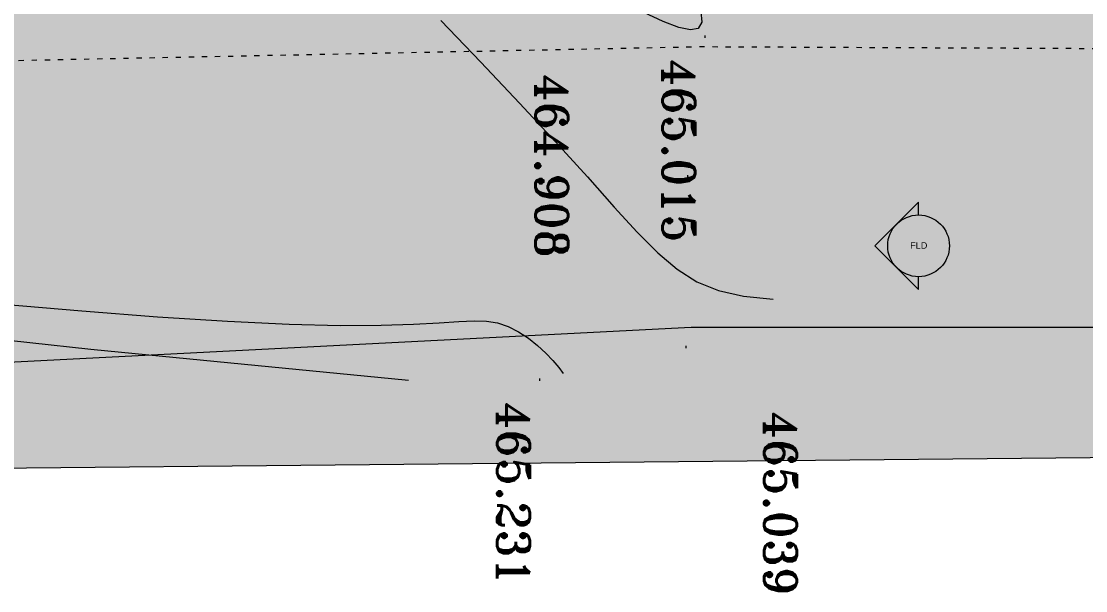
# Model space of a CAD drawing. Header units: millimetres. Extents: x 132836 to 1862386, y -330276 to -143438.
# Drawn here: x 449280 to 473668, y -297015 to -283971 of the extents above; entities that cross this region are included whole.
import ezdxf

# ---------------------------------------------------------------- set-up
doc = ezdxf.new("R2010")
doc.units = ezdxf.units.MM
doc.header["$MEASUREMENT"] = 0
doc.linetypes.add('ACAD_ISO03W100', pattern=[300, 120, -180])
for name, color, linetype in [('Marques - Façades', 7, 'Continuous'), ('Nouveau_CN_01_00', 7, 'Continuous'), ('Nouveau_CN_02_00', 7, 'Continuous'), ('Nouveau_rg', 7, 'Continuous'), ('Nouveau_TopoAlt', 7, 'Continuous'), ('Nouveau_TopoJIS', 7, 'Continuous')]:
    doc.layers.add(name, color=color, linetype=linetype)
doc.styles.add('STYLE_GENERE_2', font='')
doc.styles.add('STYLE_GENERE_5', font='romant.shx')
doc.styles.get('STYLE_GENERE_2').set_extended_font_data('Arial')

# ---------------------------------------------------------------- blocks, each defined once
blk = doc.blocks.new('Façade_4_7', base_point=(469838, -156591))
at = {"layer": 'Marques - Façades', "color": 7, "linetype": 'Continuous', "lineweight": 5}
for p, q in [((469838, -288115), (468838, -289115)), ((469838, -288408), (469838, -288115)), ((468838, -289115), (469838, -290115)), ((469838, -290115), (469838, -289822))]:
    blk.add_line(p, q, dxfattribs=at)
blk.add_circle((469838, -289115), 707, dxfattribs=at)
at = {"layer": 'Marques - Façades', "color": 7, "lineweight": 5, "insert": (469644, -289181), "char_height": 150, "attachment_point": 7, "style": 'STYLE_GENERE_2'}
blk.add_mtext('\\A1;{\\pql;\\pt0;\\fArial|b0|i0|c0|p38;FLD}', dxfattribs=at)

msp = doc.modelspace()

# ---------------------------------------------------------------- hatches: boundary and pattern name
at = {"linetype": 'Continuous', "lineweight": 0, "true_color": 0x6f6f6f}
h = msp.add_hatch(color=8, dxfattribs=at)
h.paths.add_polyline_path([(360547.961, -295062.571), (487920.34, -293826.868), (487920.34, -270902.734), (487462.568, -270902.734), (472913.119, -271040.575), (472913.119, -163437.635), (371855.719, -163437.635), (371855.719, -271040.575), (371882.482, -271040.57), (371882.665, -272000.514, -0.409427364), (367883.201, -275935.042), (360547.961, -275935.042)])
h.paths.add_polyline_path([(377135.103, -260639.953), (373845.103, -260639.953), (373845.103, -248364.953), (373845.103, -243089.974), (373845.103, -242189.974), (377135.103, -242189.974)], flags=0)
h.paths.add_polyline_path([(380202.952, -171995.57), (431505.799, -171995.57), (464309.564, -171995.57), (464309.564, -262465.571), (462925.553, -262565.571), (438593.575, -262550.571), (437925.553, -262550.571), (436549.587, -262550.571), (436549.587, -189810.571), (412055.061, -189810.571), (412055.061, -201780.57), (412055.061, -204495.57), (415454.069, -204495.57), (415454.069, -208495.57), (415454.069, -218295.57), (405655.061, -218295.57), (405655.061, -222495.57), (415474.561, -222495.57), (415474.561, -260810.571), (380202.952, -260810.571), (380202.952, -230015.57), (380202.952, -193810.571)], flags=0)
h.paths.add_polyline_path([(381436.562, -269433.913, -0.09031866), (381558.292, -268727.623, -0.201448728), (382612.158, -267592.74, -0.104211445), (383417.525, -267415.055), (384017.498, -267409.371, -0.104044608), (384824.873, -267571.244, -0.238255457), (385983.776, -268953.318, -0.055188622), (386036.355, -269390.334), (386038.45, -269611.438), (386050.565, -270890.267), (385792.102, -271892.761, -0.267949192), (384069.602, -272909.124), (383469.629, -272914.808, -0.193717464), (382078.771, -272370.185, -0.070568756), (381728.183, -271931.262, -0.131652498), (381450.772, -270933.845)], flags=0)
h.paths.add_polyline_path([(394027.271, -275599.002, -0.415791099), (392016.505, -273599.031), (392016.505, -273452.052), (392030.007, -267377.824, -0.380556701), (394016.505, -265609.826), (394094.233, -265609.826), (394094.233, -270609.826), (409094.233, -270609.826), (409094.233, -265609.826), (414055.71, -265609.826, -0.414213562), (415555.71, -267109.826), (415555.71, -273660.699, -0.345501612), (413836.804, -275433.432)], flags=0)
h.paths.add_polyline_path([(424209.612, -271504.083, -0.134473934), (423930.467, -270484.937), (423930.467, -268984.937, -0.414213562), (425930.467, -266984.937), (426530.467, -266984.937, -0.414213562), (428530.467, -268984.937), (428530.467, -270484.937, -0.128820346), (428273.55, -271465.581, -0.270936291), (426530.467, -272484.937), (425930.467, -272484.937, -0.264979997)], flags=0)
h.paths.add_polyline_path([(436562.206, -273329.325), (436569.468, -267730.336, -0.098561509), (436800.237, -266943.721), (436817.2, -266951.545, -0.258849002), (438654.998, -265605.827), (438652.661, -265587.294), (439337.088, -265587.294), (439337.088, -265687.294), (439337.088, -270687.294), (469237.088, -270687.294), (469237.088, -265687.294), (470907.523, -265687.294), (472885.813, -265687.294), (472885.813, -267687.294), (472885.813, -271062.255, 0.001345761), (472885.842, -271073.021), (472896.728, -273095.233, -0.414213562), (470907.523, -275105.97), (462184.053, -275105.97, -0.005188955), (462130.957, -275116.103), (454147.511, -275196.191), (438770.531, -275253.24, -0.386553331), (436572.608, -273475.385, -0.025189219)], flags=0)

# ---------------------------------------------------------------- linework, layer by layer
at = {"color": 9, "linetype": 'Continuous', "lineweight": 5}
msp.add_lwpolyline([(367883.201, -275935.042), (360547.961, -275935.042), (360547.961, -295062.571), (487920.34, -293826.868), (487920.34, -270902.734), (487462.568, -270902.734), (472923.119, -271040.481), (472923.119, -163437.635), (371862.558, -163437.635), (371862.558, -271040.575), (371855.719, -271040.575), (371855.902, -272000.519), (371882.665, -272000.514, -0.409427364)], format="xyb", close=True, dxfattribs=at)
at = {"layer": 'Nouveau_CN_01_00', "color": 8, "linetype": 'Continuous', "lineweight": 5, "flags": 128}
msp.add_lwpolyline([(448862.45, -290448.878), (450662.981, -290604.696), (452398.393, -290737.788), (454003.948, -290841.584), (455414.908, -290909.518), (456582.678, -290937.963), (457523.236, -290935.061), (458268.702, -290911.894), (458851.196, -290879.545), (459302.838, -290849.098), (459655.75, -290831.635), (459942.05, -290838.239), (460193.86, -290879.993), (460437.191, -290964.515), (460673.619, -291085.569), (460898.613, -291233.451), (461107.641, -291398.461), (461296.17, -291570.897), (461459.668, -291741.056), (461593.604, -291899.238), (461693.446, -292035.739)], dxfattribs=at)
at = {"layer": 'Nouveau_CN_02_00', "color": 8, "linetype": 'Continuous', "lineweight": 5, "flags": 128}
for points in [[(464847.412, -283743.841), (464869.014, -283993.475), (464789.272, -284131.983), (464612.456, -284169.112), (464342.836, -284114.61), (463984.682, -283978.223), (463544.401, -283768.785)], [(458892.245, -283954.012), (459808.334, -284906.258), (460694.04, -285844.444), (461518.051, -286733.028), (462249.053, -287536.465), (462866.512, -288226.441), (463392.996, -288803.549), (463861.851, -289275.611), (464306.425, -289650.448), (464760.064, -289935.883), (465256.114, -290139.736), (465827.921, -290269.83), (466508.832, -290333.986)], [(445271.042, -290874.303), (450874.915, -291484.134), (458153.095, -292193.388)]]:
    msp.add_lwpolyline(points, dxfattribs=at)
at = {"layer": 'Nouveau_rg', "color": 8, "linetype": 'ACAD_ISO03W100', "lineweight": 5, "flags": 128}
msp.add_lwpolyline([(368823.193, -285374.791), (379759.376, -285235.764), (396889.51, -285039.487), (413320.334, -285058.524), (429246.109, -285167.338), (446952.378, -284910.797), (464845.43, -284550.51), (482669.365, -284632.08)], dxfattribs=at)
at = {"layer": 'Nouveau_rg', "color": 8, "linetype": 'Continuous', "lineweight": 5, "flags": 128}
msp.add_lwpolyline([(368911.666, -292334.229), (379843.484, -292195.257), (396925.35, -291999.533), (413292.525, -292018.496), (429272.751, -292127.683), (447180.482, -291868.223), (464629.294, -290976.51), (483057.202, -290976.51)], dxfattribs=at)
at = {"layer": 'Nouveau_TopoJIS', "color": 8, "linetype": 'Continuous', "lineweight": 5}
for p, q in [((464939.43, -284299.51), (464939.43, -284349.51)), ((464540.43, -287496.51), (464540.43, -287546.51)), ((464508.43, -291408.51), (464508.43, -291458.51)), ((461151.43, -292156.51), (461151.43, -292206.51))]:
    msp.add_line(p, q, dxfattribs=at)

# ---------------------------------------------------------------- block references
at = {"layer": 'Marques - Façades', "color": 14, "lineweight": 5, "true_color": 0xa40f02}
msp.add_blockref('Façade_4_7', (469837.615, -156590.828), dxfattribs=at)

# ---------------------------------------------------------------- texts
at = {"layer": 'Nouveau_TopoAlt', "color": 253, "linetype": 'Continuous', "lineweight": 5, "true_color": 0x9f9f9f, "char_height": 750, "attachment_point": 1, "rotation": 270, "style": 'STYLE_GENERE_5'}
for s, insert in [('\\A1;{\\pql;\\Fromant.shx;465.015}', (464721.242, -284828.01)), ('\\A1;{\\pql;\\Fromant.shx;464.908}', (461809.552, -285174.313)), ('\\A1;{\\pql;\\Fromant.shx;465.231}', (460933.242, -292685.01)), ('\\A1;{\\pql;\\Fromant.shx;465.039}', (467047.379, -292900.922))]:
    msp.add_mtext(s, dxfattribs=dict(at, insert=insert))

doc.saveas('drawing.dxf')
